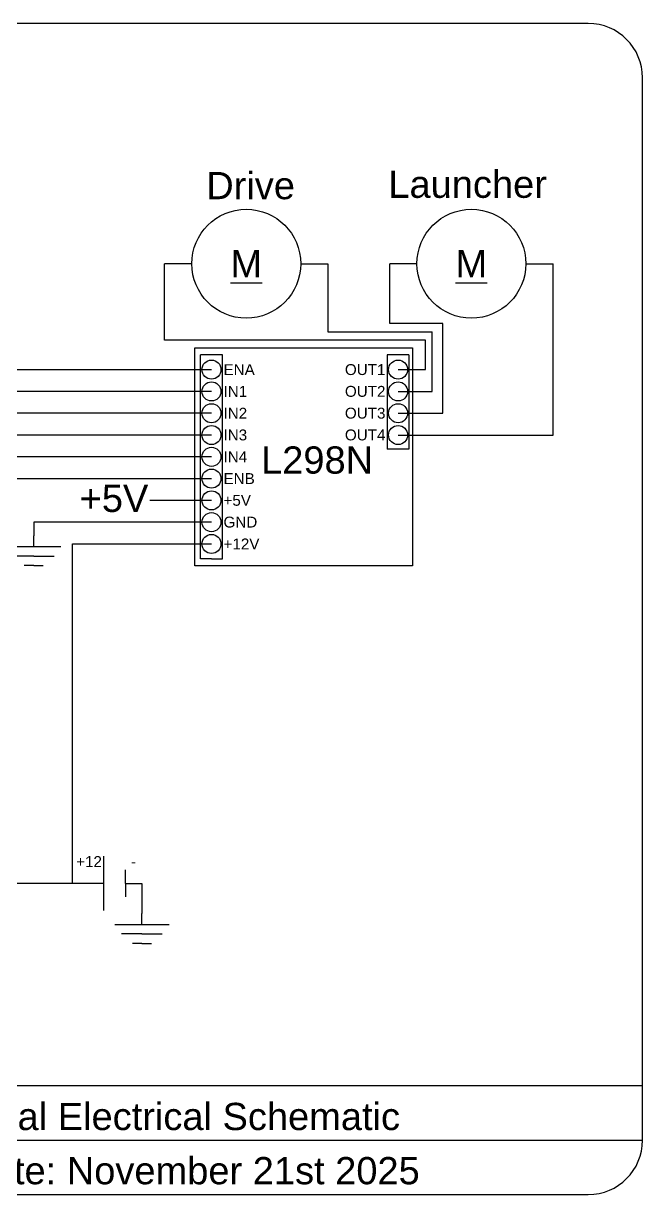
# Model space of a CAD drawing. Header units: millimetres. Extents: x -563 to 260, y 0 to 322.
# Drawn here: x 146.3 to 260, y 0 to 215 of the extents above; entities that cross this region are included whole.
import ezdxf

# ---------------------------------------------------------------- set-up
doc = ezdxf.new("R2010")
doc.units = ezdxf.units.MM
doc.header["$MEASUREMENT"] = 0
doc.styles.get("Standard").update_dxf_attribs({"font": 'arial.ttf'})

# ---------------------------------------------------------------- blocks, each defined once
blk = doc.blocks.new('Battery')
for p, q in [((-7, -5), (-7, 5)), ((-3, 0), (-3, 2.5)), ((-7, 0), (-10, 0)), ((-3, 0), (-3, -2.5)), ((-3, 0), (0, 0))]:
    blk.add_line(p, q)
at = {"char_height": 2, "attachment_point": 1}
for s, insert in [('+12 ', (-12.08, 5)), ('- ', (-1.99, 5))]:
    blk.add_mtext_dynamic_manual_height_columns(s, width=4.1441, gutter_width=25, heights=[0], dxfattribs=dict(at, insert=insert))
blk = doc.blocks.new('GND')
for p, q in [((-336.84, 143.52), (-336.84, 145.52)), ((-341.84, 143.52), (-331.84, 143.52)), ((-336.84, 141.77), (-340.59, 141.77)), ((-336.84, 140.02), (-338.59, 140.02)), ((-336.84, 141.77), (-333.09, 141.77)), ((-336.84, 140.02), (-335.09, 140.02))]:
    blk.add_line(p, q)
blk = doc.blocks.new('Ground')
blk.add_blockref('GND', (336.84, -145.52))
blk = doc.blocks.new('*U35')
blk.add_circle((0, 0), 1.75)
blk = doc.blocks.new('*U36')
at = {"color": 0, "linetype": 'ByBlock', "lineweight": -2, "transparency": 16777216}
for p in [(0, 0), (0, -4), (0, -8), (0, -12), (0, -16), (0, -20), (0, -24), (0, -28), (0, -32)]:
    blk.add_blockref('*U35', p, dxfattribs=at)
blk = doc.blocks.new('*U32')
blk.add_circle((0, 0), 1.75)
blk = doc.blocks.new('*U34')
at = {"color": 0, "linetype": 'ByBlock', "lineweight": -2, "transparency": 16777216}
for p in [(0, 0), (0, -4), (0, -8), (0, -12)]:
    blk.add_blockref('*U32', p, dxfattribs=at)
blk = doc.blocks.new('L298N BREAKOUT')
for p, q in [((1.08, 1.25), (1.08, 38.75)), ((5.08, 38.75), (1.08, 38.75)), ((5.08, 1.25), (5.08, 38.75)), ((39.36, 38.75), (35.36, 38.75)), ((35.36, 38.75), (35.36, 21.97)), ((39.36, 38.75), (39.36, 21.97)), ((35.36, 21.97), (35.36, 21.42)), ((39.36, 21.97), (39.36, 21.42)), ((39.36, 21.42), (35.36, 21.42)), ((3.08, 1.25), (1.08, 1.25)), ((3.08, 1.25), (5.08, 1.25))]:
    blk.add_line(p, q)
blk.add_lwpolyline([(0, 40), (40, 40), (40, 0), (0, 0)], close=True)
for name, p in [('*U36', (3.08, 36)), ('*U34', (37.36, 36))]:
    blk.add_blockref(name, p)
at = {"char_height": 2}
for s, width, insert, attachment_point in [('ENA', 4.9536, (5.29, 36), 4), ('OUT1', 2.9511, (35.04, 36), 6), ('IN1', 4.9536, (5.29, 32), 4), ('OUT2', 2.9511, (35.04, 32), 6), ('IN2', 4.9536, (5.29, 28), 4), ('OUT3', 2.9511, (35.04, 28), 6), ('IN3', 4.9536, (5.29, 24), 4), ('OUT4', 2.9511, (35.04, 24), 6), ('IN4', 4.9536, (5.29, 20), 4), ('ENB', 4.9536, (5.29, 16), 4), ('+5V', 4.9536, (5.29, 12), 4), ('GND', 4.9536, (5.29, 8), 4), ('+12V', 4.9536, (5.29, 4), 4)]:
    blk.add_mtext_dynamic_manual_height_columns(s, width=width, gutter_width=25, heights=[0], dxfattribs=dict(at, insert=insert, attachment_point=attachment_point))
blk = doc.blocks.new('550 Motor')
for p, q in [((-10, 0), (-15, 0)), ((10, 0), (15, 0))]:
    blk.add_line(p, q)
blk.add_circle((0, 0), 10)
at = {"insert": (0, 0), "char_height": 5, "attachment_point": 5}
blk.add_mtext_dynamic_manual_height_columns('{\\LM}', width=9.6697, gutter_width=25, heights=[0], dxfattribs=at)

msp = doc.modelspace()

# ---------------------------------------------------------------- linework, layer by layer
for p, q in [((250, 215), (10, 215)), ((260, 10), (260, 205)), ((172.2, 156.88), (172.2, 170.89)), ((202.2, 170.89), (202.2, 158.4)), ((213.55, 159.92), (213.55, 170.89)), ((243.55, 139.44), (243.55, 170.89)), ((223.31, 159.92), (213.55, 159.92)), ((223.31, 143.44), (223.31, 159.92)), ((202.2, 158.4), (221.37, 158.4)), ((221.37, 147.44), (221.37, 158.4)), ((220.13, 156.88), (172.2, 156.88)), ((220.13, 151.44), (220.13, 156.88)), ((126.6, 151.44), (180.81, 151.44)), ((215.09, 151.44), (220.13, 151.44)), ((180.81, 147.44), (129.14, 147.44)), ((215.09, 147.44), (221.37, 147.44)), ((180.81, 143.44), (134.22, 143.44)), ((215.09, 143.44), (223.31, 143.44)), ((180.81, 139.44), (117.52, 139.44)), ((215.09, 139.44), (243.55, 139.44)), ((180.81, 135.44), (121.52, 135.44)), ((131.68, 131.44), (180.81, 131.44)), ((180.81, 127.44), (169.49, 127.44)), ((180.81, 123.44), (148.15, 123.44)), ((148.15, 123.44), (148.15, 120.96)), ((155.26, 57.13), (155.26, 119.44)), ((155.26, 119.44), (180.81, 119.44)), ((158.03, 57.13), (122, 57.13)), ((168.03, 57.13), (168.03, 51.59)), ((0, 20), (260, 20)), ((0, 10), (260, 10)), ((10, 0), (250, 0))]:
    msp.add_line(p, q)
for centre, start, end in [((250, 205), 0, 90), ((250, 10), 270, 0)]:
    msp.add_arc(centre, 10, start, end)

# ---------------------------------------------------------------- block references
for name, p in [('550 Motor', (187.2, 170.89)), ('550 Motor', (228.55, 170.89)), ('L298N BREAKOUT', (177.73, 115.44)), ('Ground', (148.15, 120.96)), ('Battery', (168.03, 57.13)), ('Ground', (168.03, 51.59))]:
    msp.add_blockref(name, p)

# ---------------------------------------------------------------- texts
for s, p in [('Final Electrical Schematic', (135.49, 11.84)), ('Date: November 21st 2025', (135.6, 1.89))]:
    msp.add_text(s, height=5).set_placement(p)
at = {"char_height": 5, "attachment_point": 1}
for s, width, insert in [('Drive', 13.1148, (179.85, 187.73)), ('Launcher', 15.107, (213.3, 187.98)), ('L298N', 12.1715, (189.92, 137.35)), ('+5V', 11.34, (156.59, 130.31))]:
    msp.add_mtext_dynamic_manual_height_columns(s, width=width, gutter_width=25, heights=[0], dxfattribs=dict(at, insert=insert))

doc.saveas('drawing.dxf')
